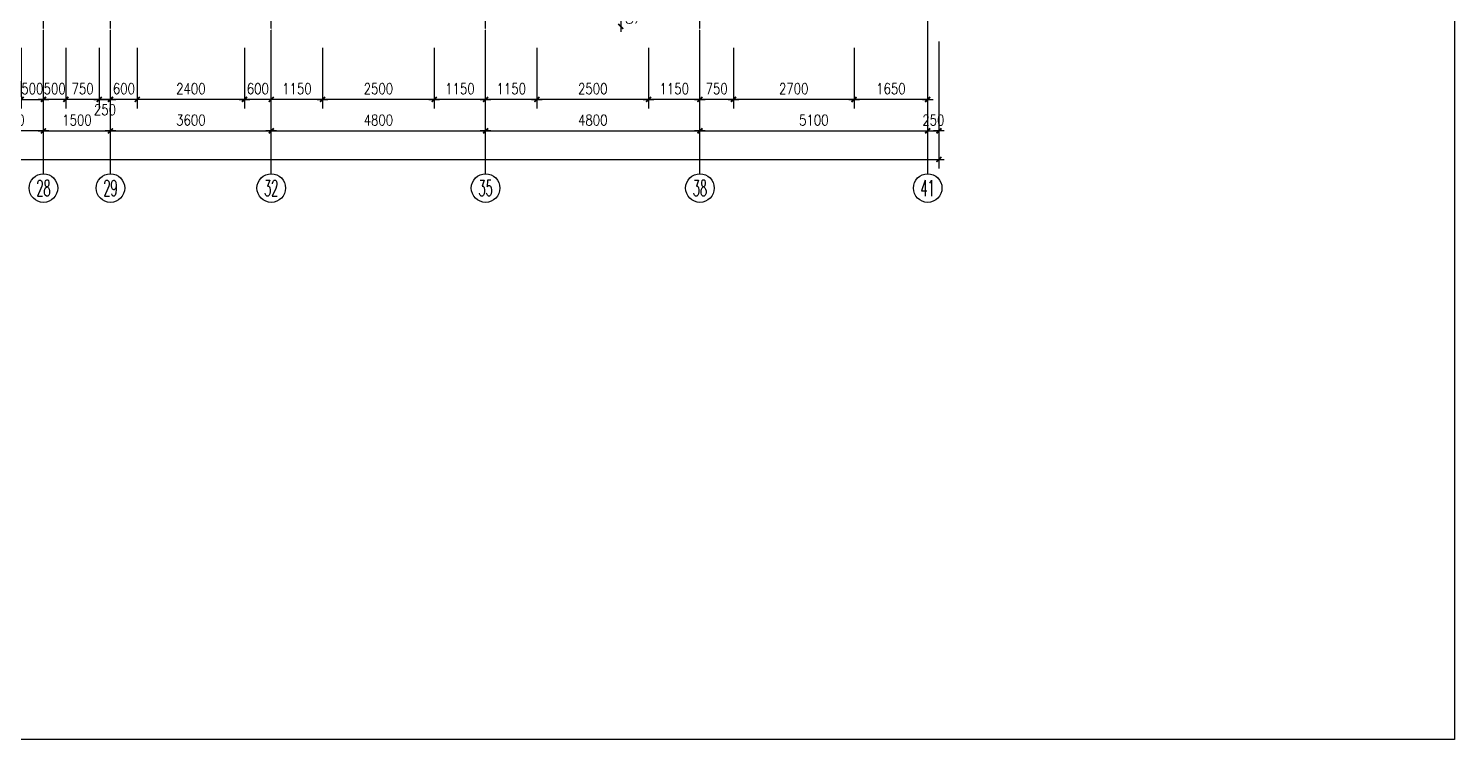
# Model space of a CAD drawing. Header units: millimetres. Extents: x -961 to 83139, y -328 to 41672.
# Drawn here: x 51208 to 83139, y -328 to 15583 of the extents above; entities that cross this region are included whole.
import ezdxf
from ezdxf.enums import TextEntityAlignment as Align

# ---------------------------------------------------------------- set-up
doc = ezdxf.new("R2010")
doc.units = ezdxf.units.MM
doc.linetypes.add('CONTINOUS', pattern=[0])
doc.linetypes.add('DOTE', pattern=[2.42, 2, -0.2, 0.02, -0.2])
for name, color, linetype in [('AXIS', 3, 'Continuous'), ('AXIS_TEXT', 7, 'Continuous'), ('DOTE', 1, 'DOTE'), ('PUB_DIM', 3, 'Continuous'), ('屋顶', 2, 'Continuous'), ('看线', 130, 'CONTINOUS')]:
    doc.layers.add(name, color=color, linetype=linetype)
doc.styles.add('COMPLEX', font='COMPLEX')
doc.styles.add('DIM_FONT', font='SIMPLEX.shx', dxfattribs={"width": 0.8})
doc.dimstyles.new('AXIS80', dxfattribs={"dimscale": 0.8, "dimtxt": 300, "dimasz": 1, "dimexe": 250, "dimexo": 300, "dimgap": 150, "dimtad": 1, "dimdec": 0, "dimzin": 0, "dimdsep": 46, "dimtxsty": 'DIM_FONT', "dimblk": '_DIMX', "dimcen": 0.09, "dimse1": 1, "dimse2": 1, "dimclrt": 7, "dimadec": 0, "dimazin": 0, "dimtfac": 1, "dimtdec": 0, "dimtix": 1, "dimtmove": 2, "dimatfit": 3, "dimldrblk": '_DIMX', "dimfxl": 1, "dimtolj": 1, "dimtzin": 0, "dimarcsym": 0})
doc.dimstyles.new('DIMA80', dxfattribs={"dimscale": 0.8, "dimtxt": 300, "dimasz": 1, "dimexe": 250, "dimexo": 300, "dimgap": 150, "dimtad": 1, "dimdec": 0, "dimzin": 0, "dimdsep": 46, "dimtxsty": 'DIM_FONT', "dimblk": '_DIMX', "dimcen": 0.09, "dimse1": 1, "dimclrt": 7, "dimadec": 0, "dimazin": 0, "dimtfac": 1, "dimtdec": 0, "dimtix": 1, "dimtmove": 2, "dimatfit": 3, "dimldrblk": '_DIMX', "dimfxl": 1, "dimtolj": 1, "dimtzin": 0, "dimarcsym": 0})
doc.dimstyles.new('DIMB80', dxfattribs={"dimscale": 0.8, "dimtxt": 300, "dimasz": 1, "dimexe": 250, "dimexo": 300, "dimgap": 150, "dimtad": 1, "dimdec": 0, "dimzin": 0, "dimdsep": 46, "dimtxsty": 'DIM_FONT', "dimblk": '_DIMX', "dimcen": 0.09, "dimse2": 1, "dimclrt": 7, "dimadec": 0, "dimazin": 0, "dimtfac": 1, "dimtdec": 0, "dimtix": 1, "dimtmove": 2, "dimatfit": 3, "dimldrblk": '_DIMX', "dimfxl": 1, "dimtolj": 1, "dimtzin": 0, "dimarcsym": 0})
doc.dimstyles.new('DIMN80', dxfattribs={"dimscale": 0.8, "dimtxt": 300, "dimasz": 1, "dimexe": 250, "dimexo": 300, "dimgap": 150, "dimtad": 1, "dimdec": 0, "dimzin": 0, "dimdsep": 46, "dimtxsty": 'DIM_FONT', "dimblk": '_DIMX', "dimcen": 0.09, "dimclrt": 7, "dimadec": 0, "dimazin": 0, "dimtfac": 1, "dimtdec": 0, "dimtix": 1, "dimtmove": 2, "dimatfit": 3, "dimldrblk": '_DIMX', "dimfxl": 1, "dimtolj": 1, "dimtzin": 0, "dimarcsym": 0})

# ---------------------------------------------------------------- blocks, each defined once
blk = doc.blocks.new('_DIMX')
blk.add_line((-150, 0), (150, 0))
at = {"const_width": 50}
blk.add_lwpolyline([(-70, -70), (70, 70)], dxfattribs=at)
blk = doc.blocks.new('*D452')
at = {"layer": 'AXIS', "color": 0, "lineweight": -2}
for p, q in [((8383, 15293), (8383, 12453)), ((71593, 15293), (71593, 12453)), ((8383, 12653), (71592, 12653))]:
    blk.add_line(p, q, dxfattribs=at)
at = {"layer": 'Defpoints', "color": 0}
for p in [(8383, 15533), (71593, 15533), (71593, 12653)]:
    blk.add_point(p, dxfattribs=at)
at = {"layer": 'AXIS', "color": 0, "lineweight": -2, "xscale": 0.8, "yscale": 0.8, "zscale": 0.8, "rotation": 180}
blk.add_blockref('_DIMX', (8383, 12653), dxfattribs=at)
at = {"layer": 'AXIS', "color": 0, "lineweight": -2, "xscale": 0.8, "yscale": 0.8, "zscale": 0.8}
blk.add_blockref('_DIMX', (71593, 12653), dxfattribs=at)
at = {"layer": 'AXIS', "color": 7, "insert": (39988, 12893), "char_height": 240, "attachment_point": 5, "style": 'DIM_FONT'}
blk.add_mtext('\\A1;63200', dxfattribs=at)
blk = doc.blocks.new('*D480')
at = {"layer": 'Defpoints', "color": 0}
for p in [(53643, 15395), (56043, 15395), (53643, 13997)]:
    blk.add_point(p, dxfattribs=at)
at = {"layer": 'PUB_DIM', "color": 0, "lineweight": -2}
for p, q in [((53643, 15155), (53643, 13797)), ((56043, 15155), (56043, 13797)), ((56042, 13997), (53643, 13997))]:
    blk.add_line(p, q, dxfattribs=at)
at = {"layer": 'PUB_DIM', "color": 0, "lineweight": -2, "xscale": 0.8, "yscale": 0.8, "zscale": 0.8, "rotation": 180}
blk.add_blockref('_DIMX', (53643, 13997), dxfattribs=at)
at = {"layer": 'PUB_DIM', "color": 0, "lineweight": -2, "xscale": 0.8, "yscale": 0.8, "zscale": 0.8}
blk.add_blockref('_DIMX', (56043, 13997), dxfattribs=at)
at = {"layer": 'PUB_DIM', "color": 7, "insert": (54843, 14237), "char_height": 240, "attachment_point": 5, "style": 'DIM_FONT'}
blk.add_mtext('\\A1;2400', dxfattribs=at)
blk = doc.blocks.new('*D481')
at = {"layer": 'AXIS', "color": 0, "lineweight": -2}
blk.add_line((53043, 13293), (56642, 13293), dxfattribs=at)
at = {"layer": 'Defpoints', "color": 0}
for p in [(53043, 15533), (56643, 15533), (56643, 13293)]:
    blk.add_point(p, dxfattribs=at)
at = {"layer": 'AXIS', "color": 0, "lineweight": -2, "xscale": 0.8, "yscale": 0.8, "zscale": 0.8, "rotation": 180}
blk.add_blockref('_DIMX', (53043, 13293), dxfattribs=at)
at = {"layer": 'AXIS', "color": 0, "lineweight": -2, "xscale": 0.8, "yscale": 0.8, "zscale": 0.8}
blk.add_blockref('_DIMX', (56643, 13293), dxfattribs=at)
at = {"layer": 'AXIS', "color": 7, "insert": (54843, 13533), "char_height": 240, "attachment_point": 5, "style": 'DIM_FONT'}
blk.add_mtext('\\A1;3600', dxfattribs=at)
blk = doc.blocks.new('*D500')
at = {"layer": 'Defpoints', "color": 0}
for p in [(51543, 15395), (52043, 15395), (51543, 13997)]:
    blk.add_point(p, dxfattribs=at)
at = {"layer": 'PUB_DIM', "color": 0, "lineweight": -2}
for p, q in [((52043, 15155), (52043, 13797)), ((51542, 13997), (51541, 13997)), ((52043, 13997), (51543, 13997)), ((52043, 13997), (52044, 13997))]:
    blk.add_line(p, q, dxfattribs=at)
at = {"layer": 'PUB_DIM', "color": 0, "lineweight": -2, "xscale": 0.8, "yscale": 0.8, "zscale": 0.8}
blk.add_blockref('_DIMX', (51543, 13997), dxfattribs=at)
at = {"layer": 'PUB_DIM', "color": 0, "lineweight": -2, "xscale": 0.8, "yscale": 0.8, "zscale": 0.8, "rotation": 180}
blk.add_blockref('_DIMX', (52043, 13997), dxfattribs=at)
at = {"layer": 'PUB_DIM', "color": 7, "insert": (51793, 14237), "char_height": 240, "attachment_point": 5, "style": 'DIM_FONT'}
blk.add_mtext('\\A1;500', dxfattribs=at)
blk = doc.blocks.new('*D501')
at = {"layer": 'Defpoints', "color": 0}
for p in [(52043, 15395), (52793, 15395), (52043, 13997)]:
    blk.add_point(p, dxfattribs=at)
at = {"layer": 'PUB_DIM', "color": 0, "lineweight": -2}
for p, q in [((52043, 15155), (52043, 13797)), ((52793, 15155), (52793, 13797)), ((52792, 13997), (52043, 13997))]:
    blk.add_line(p, q, dxfattribs=at)
at = {"layer": 'PUB_DIM', "color": 0, "lineweight": -2, "xscale": 0.8, "yscale": 0.8, "zscale": 0.8, "rotation": 180}
blk.add_blockref('_DIMX', (52043, 13997), dxfattribs=at)
at = {"layer": 'PUB_DIM', "color": 0, "lineweight": -2, "xscale": 0.8, "yscale": 0.8, "zscale": 0.8}
blk.add_blockref('_DIMX', (52793, 13997), dxfattribs=at)
at = {"layer": 'PUB_DIM', "color": 7, "insert": (52418, 14237), "char_height": 240, "attachment_point": 5, "style": 'DIM_FONT'}
blk.add_mtext('\\A1;750', dxfattribs=at)
blk = doc.blocks.new('*D502')
at = {"layer": 'Defpoints', "color": 0}
for p in [(51043, 15395), (51543, 15395), (51543, 13997)]:
    blk.add_point(p, dxfattribs=at)
at = {"layer": 'PUB_DIM', "color": 0, "lineweight": -2}
for p, q in [((51043, 15155), (51043, 13797)), ((51042, 13997), (51041, 13997)), ((51043, 13997), (51543, 13997)), ((51543, 13997), (51544, 13997))]:
    blk.add_line(p, q, dxfattribs=at)
at = {"layer": 'PUB_DIM', "color": 0, "lineweight": -2, "xscale": 0.8, "yscale": 0.8, "zscale": 0.8}
blk.add_blockref('_DIMX', (51043, 13997), dxfattribs=at)
at = {"layer": 'PUB_DIM', "color": 0, "lineweight": -2, "xscale": 0.8, "yscale": 0.8, "zscale": 0.8, "rotation": 180}
blk.add_blockref('_DIMX', (51543, 13997), dxfattribs=at)
at = {"layer": 'PUB_DIM', "color": 7, "insert": (51293, 14237), "char_height": 240, "attachment_point": 5, "style": 'DIM_FONT'}
blk.add_mtext('\\A1;500', dxfattribs=at)
blk = doc.blocks.new('*D504')
at = {"layer": 'Defpoints', "color": 0}
for p in [(53043, 15395), (53643, 15395), (53043, 13997)]:
    blk.add_point(p, dxfattribs=at)
at = {"layer": 'PUB_DIM', "color": 0, "lineweight": -2}
for p, q in [((53643, 15155), (53643, 13797)), ((53042, 13997), (53041, 13997)), ((53643, 13997), (53043, 13997)), ((53643, 13997), (53644, 13997))]:
    blk.add_line(p, q, dxfattribs=at)
at = {"layer": 'PUB_DIM', "color": 0, "lineweight": -2, "xscale": 0.8, "yscale": 0.8, "zscale": 0.8}
blk.add_blockref('_DIMX', (53043, 13997), dxfattribs=at)
at = {"layer": 'PUB_DIM', "color": 0, "lineweight": -2, "xscale": 0.8, "yscale": 0.8, "zscale": 0.8, "rotation": 180}
blk.add_blockref('_DIMX', (53643, 13997), dxfattribs=at)
at = {"layer": 'PUB_DIM', "color": 7, "insert": (53343, 14237), "char_height": 240, "attachment_point": 5, "style": 'DIM_FONT'}
blk.add_mtext('\\A1;600', dxfattribs=at)
blk = doc.blocks.new('*D505')
at = {"layer": 'Defpoints', "color": 0}
for p in [(52793, 15395), (53043, 15395), (52793, 13997)]:
    blk.add_point(p, dxfattribs=at)
at = {"layer": 'PUB_DIM', "color": 0, "lineweight": -2}
for p, q in [((52793, 15155), (52793, 13797)), ((53042, 13997), (52793, 13997))]:
    blk.add_line(p, q, dxfattribs=at)
at = {"layer": 'PUB_DIM', "color": 0, "lineweight": -2, "xscale": 0.8, "yscale": 0.8, "zscale": 0.8, "rotation": 180}
blk.add_blockref('_DIMX', (52793, 13997), dxfattribs=at)
at = {"layer": 'PUB_DIM', "color": 0, "lineweight": -2, "xscale": 0.8, "yscale": 0.8, "zscale": 0.8}
blk.add_blockref('_DIMX', (53043, 13997), dxfattribs=at)
at = {"layer": 'PUB_DIM', "color": 7, "insert": (52918, 13766), "char_height": 240, "attachment_point": 5, "style": 'DIM_FONT'}
blk.add_mtext('\\A1;250', dxfattribs=at)
blk = doc.blocks.new('*D506')
at = {"layer": 'AXIS', "color": 0, "lineweight": -2}
blk.add_line((51543, 13293), (53042, 13293), dxfattribs=at)
at = {"layer": 'Defpoints', "color": 0}
for p in [(51543, 15533), (53043, 15533), (53043, 13293)]:
    blk.add_point(p, dxfattribs=at)
at = {"layer": 'AXIS', "color": 0, "lineweight": -2, "xscale": 0.8, "yscale": 0.8, "zscale": 0.8, "rotation": 180}
blk.add_blockref('_DIMX', (51543, 13293), dxfattribs=at)
at = {"layer": 'AXIS', "color": 0, "lineweight": -2, "xscale": 0.8, "yscale": 0.8, "zscale": 0.8}
blk.add_blockref('_DIMX', (53043, 13293), dxfattribs=at)
at = {"layer": 'AXIS', "color": 7, "insert": (52293, 13533), "char_height": 240, "attachment_point": 5, "style": 'DIM_FONT'}
blk.add_mtext('\\A1;1500', dxfattribs=at)
blk = doc.blocks.new('*D508')
at = {"layer": 'AXIS', "color": 0, "lineweight": -2}
blk.add_line((51542, 13293), (50043, 13293), dxfattribs=at)
at = {"layer": 'Defpoints', "color": 0}
for p in [(50043, 15533), (51543, 15533), (50043, 13293)]:
    blk.add_point(p, dxfattribs=at)
at = {"layer": 'AXIS', "color": 0, "lineweight": -2, "xscale": 0.8, "yscale": 0.8, "zscale": 0.8, "rotation": 180}
blk.add_blockref('_DIMX', (50043, 13293), dxfattribs=at)
at = {"layer": 'AXIS', "color": 0, "lineweight": -2, "xscale": 0.8, "yscale": 0.8, "zscale": 0.8}
blk.add_blockref('_DIMX', (51543, 13293), dxfattribs=at)
at = {"layer": 'AXIS', "color": 7, "insert": (50793, 13533), "char_height": 240, "attachment_point": 5, "style": 'DIM_FONT'}
blk.add_mtext('\\A1;1500', dxfattribs=at)
blk = doc.blocks.new('_AXISO')
blk.add_circle((0, 0), 0.5)
at = {"layer": 'AXIS_TEXT', "style": 'COMPLEX', "width": 1.041667}
blk.add_attdef('A', text='', height=0.56, dxfattribs=at).set_placement((-0.25, -0.28), (0.25, -0.28), align=Align.FIT)
blk = doc.blocks.new('*D509')
at = {"layer": 'AXIS', "color": 0, "lineweight": -2}
blk.add_line((66243, 13293), (71342, 13293), dxfattribs=at)
at = {"layer": 'Defpoints', "color": 0}
for p in [(66243, 15533), (71343, 15533), (71343, 13293)]:
    blk.add_point(p, dxfattribs=at)
at = {"layer": 'AXIS', "color": 0, "lineweight": -2, "xscale": 0.8, "yscale": 0.8, "zscale": 0.8, "rotation": 180}
blk.add_blockref('_DIMX', (66243, 13293), dxfattribs=at)
at = {"layer": 'AXIS', "color": 0, "lineweight": -2, "xscale": 0.8, "yscale": 0.8, "zscale": 0.8}
blk.add_blockref('_DIMX', (71343, 13293), dxfattribs=at)
at = {"layer": 'AXIS', "color": 7, "insert": (68793, 13533), "char_height": 240, "attachment_point": 5, "style": 'DIM_FONT'}
blk.add_mtext('\\A1;5100', dxfattribs=at)
blk = doc.blocks.new('*D510')
at = {"layer": 'Defpoints', "color": 0}
for p in [(66993, 15395), (69693, 15395), (66993, 13997)]:
    blk.add_point(p, dxfattribs=at)
at = {"layer": 'PUB_DIM', "color": 0, "lineweight": -2}
for p, q in [((66993, 15155), (66993, 13797)), ((69693, 15155), (69693, 13797)), ((69692, 13997), (66993, 13997))]:
    blk.add_line(p, q, dxfattribs=at)
at = {"layer": 'PUB_DIM', "color": 0, "lineweight": -2, "xscale": 0.8, "yscale": 0.8, "zscale": 0.8, "rotation": 180}
blk.add_blockref('_DIMX', (66993, 13997), dxfattribs=at)
at = {"layer": 'PUB_DIM', "color": 0, "lineweight": -2, "xscale": 0.8, "yscale": 0.8, "zscale": 0.8}
blk.add_blockref('_DIMX', (69693, 13997), dxfattribs=at)
at = {"layer": 'PUB_DIM', "color": 7, "insert": (68343, 14237), "char_height": 240, "attachment_point": 5, "style": 'DIM_FONT'}
blk.add_mtext('\\A1;2700', dxfattribs=at)
blk = doc.blocks.new('*D511')
at = {"layer": 'AXIS', "color": 0, "lineweight": -2}
blk.add_line((56643, 13293), (61442, 13293), dxfattribs=at)
at = {"layer": 'Defpoints', "color": 0}
for p in [(56643, 15533), (61443, 15533), (61443, 13293)]:
    blk.add_point(p, dxfattribs=at)
at = {"layer": 'AXIS', "color": 0, "lineweight": -2, "xscale": 0.8, "yscale": 0.8, "zscale": 0.8, "rotation": 180}
blk.add_blockref('_DIMX', (56643, 13293), dxfattribs=at)
at = {"layer": 'AXIS', "color": 0, "lineweight": -2, "xscale": 0.8, "yscale": 0.8, "zscale": 0.8}
blk.add_blockref('_DIMX', (61443, 13293), dxfattribs=at)
at = {"layer": 'AXIS', "color": 7, "insert": (59043, 13533), "char_height": 240, "attachment_point": 5, "style": 'DIM_FONT'}
blk.add_mtext('\\A1;4800', dxfattribs=at)
blk = doc.blocks.new('*D512')
at = {"layer": 'Defpoints', "color": 0}
for p in [(60293, 15395), (61443, 15395), (60293, 13997)]:
    blk.add_point(p, dxfattribs=at)
at = {"layer": 'PUB_DIM', "color": 0, "lineweight": -2}
for p, q in [((60293, 15155), (60293, 13797)), ((61442, 13997), (60293, 13997))]:
    blk.add_line(p, q, dxfattribs=at)
at = {"layer": 'PUB_DIM', "color": 0, "lineweight": -2, "xscale": 0.8, "yscale": 0.8, "zscale": 0.8, "rotation": 180}
blk.add_blockref('_DIMX', (60293, 13997), dxfattribs=at)
at = {"layer": 'PUB_DIM', "color": 0, "lineweight": -2, "xscale": 0.8, "yscale": 0.8, "zscale": 0.8}
blk.add_blockref('_DIMX', (61443, 13997), dxfattribs=at)
at = {"layer": 'PUB_DIM', "color": 7, "insert": (60868, 14237), "char_height": 240, "attachment_point": 5, "style": 'DIM_FONT'}
blk.add_mtext('\\A1;1150', dxfattribs=at)
blk = doc.blocks.new('*D513')
at = {"layer": 'Defpoints', "color": 0}
for p in [(61443, 15395), (62593, 15395), (61443, 13997)]:
    blk.add_point(p, dxfattribs=at)
at = {"layer": 'PUB_DIM', "color": 0, "lineweight": -2}
for p, q in [((62593, 15155), (62593, 13797)), ((62592, 13997), (61443, 13997))]:
    blk.add_line(p, q, dxfattribs=at)
at = {"layer": 'PUB_DIM', "color": 0, "lineweight": -2, "xscale": 0.8, "yscale": 0.8, "zscale": 0.8, "rotation": 180}
blk.add_blockref('_DIMX', (61443, 13997), dxfattribs=at)
at = {"layer": 'PUB_DIM', "color": 0, "lineweight": -2, "xscale": 0.8, "yscale": 0.8, "zscale": 0.8}
blk.add_blockref('_DIMX', (62593, 13997), dxfattribs=at)
at = {"layer": 'PUB_DIM', "color": 7, "insert": (62018, 14237), "char_height": 240, "attachment_point": 5, "style": 'DIM_FONT'}
blk.add_mtext('\\A1;1150', dxfattribs=at)
blk = doc.blocks.new('*D514')
at = {"layer": 'AXIS', "color": 0, "lineweight": -2}
blk.add_line((61443, 13293), (66242, 13293), dxfattribs=at)
at = {"layer": 'Defpoints', "color": 0}
for p in [(61443, 15533), (66243, 15533), (66243, 13293)]:
    blk.add_point(p, dxfattribs=at)
at = {"layer": 'AXIS', "color": 0, "lineweight": -2, "xscale": 0.8, "yscale": 0.8, "zscale": 0.8, "rotation": 180}
blk.add_blockref('_DIMX', (61443, 13293), dxfattribs=at)
at = {"layer": 'AXIS', "color": 0, "lineweight": -2, "xscale": 0.8, "yscale": 0.8, "zscale": 0.8}
blk.add_blockref('_DIMX', (66243, 13293), dxfattribs=at)
at = {"layer": 'AXIS', "color": 7, "insert": (63843, 13533), "char_height": 240, "attachment_point": 5, "style": 'DIM_FONT'}
blk.add_mtext('\\A1;4800', dxfattribs=at)
blk = doc.blocks.new('*D515')
at = {"layer": 'Defpoints', "color": 0}
for p in [(57793, 15395), (60293, 15395), (57793, 13997)]:
    blk.add_point(p, dxfattribs=at)
at = {"layer": 'PUB_DIM', "color": 0, "lineweight": -2}
for p, q in [((57793, 15155), (57793, 13797)), ((60293, 15155), (60293, 13797)), ((60292, 13997), (57793, 13997))]:
    blk.add_line(p, q, dxfattribs=at)
at = {"layer": 'PUB_DIM', "color": 0, "lineweight": -2, "xscale": 0.8, "yscale": 0.8, "zscale": 0.8, "rotation": 180}
blk.add_blockref('_DIMX', (57793, 13997), dxfattribs=at)
at = {"layer": 'PUB_DIM', "color": 0, "lineweight": -2, "xscale": 0.8, "yscale": 0.8, "zscale": 0.8}
blk.add_blockref('_DIMX', (60293, 13997), dxfattribs=at)
at = {"layer": 'PUB_DIM', "color": 7, "insert": (59043, 14237), "char_height": 240, "attachment_point": 5, "style": 'DIM_FONT'}
blk.add_mtext('\\A1;2500', dxfattribs=at)
blk = doc.blocks.new('*D516')
at = {"layer": 'Defpoints', "color": 0}
for p in [(56043, 15395), (56643, 15395), (56043, 13997)]:
    blk.add_point(p, dxfattribs=at)
at = {"layer": 'PUB_DIM', "color": 0, "lineweight": -2}
for p, q in [((56043, 15155), (56043, 13797)), ((56042, 13997), (56041, 13997)), ((56643, 13997), (56043, 13997)), ((56643, 13997), (56644, 13997))]:
    blk.add_line(p, q, dxfattribs=at)
at = {"layer": 'PUB_DIM', "color": 0, "lineweight": -2, "xscale": 0.8, "yscale": 0.8, "zscale": 0.8}
blk.add_blockref('_DIMX', (56043, 13997), dxfattribs=at)
at = {"layer": 'PUB_DIM', "color": 0, "lineweight": -2, "xscale": 0.8, "yscale": 0.8, "zscale": 0.8, "rotation": 180}
blk.add_blockref('_DIMX', (56643, 13997), dxfattribs=at)
at = {"layer": 'PUB_DIM', "color": 7, "insert": (56343, 14237), "char_height": 240, "attachment_point": 5, "style": 'DIM_FONT'}
blk.add_mtext('\\A1;600', dxfattribs=at)
blk = doc.blocks.new('*D517')
at = {"layer": 'Defpoints', "color": 0}
for p in [(56643, 15395), (57793, 15395), (56643, 13997)]:
    blk.add_point(p, dxfattribs=at)
at = {"layer": 'PUB_DIM', "color": 0, "lineweight": -2}
for p, q in [((57793, 15155), (57793, 13797)), ((57792, 13997), (56643, 13997))]:
    blk.add_line(p, q, dxfattribs=at)
at = {"layer": 'PUB_DIM', "color": 0, "lineweight": -2, "xscale": 0.8, "yscale": 0.8, "zscale": 0.8, "rotation": 180}
blk.add_blockref('_DIMX', (56643, 13997), dxfattribs=at)
at = {"layer": 'PUB_DIM', "color": 0, "lineweight": -2, "xscale": 0.8, "yscale": 0.8, "zscale": 0.8}
blk.add_blockref('_DIMX', (57793, 13997), dxfattribs=at)
at = {"layer": 'PUB_DIM', "color": 7, "insert": (57218, 14237), "char_height": 240, "attachment_point": 5, "style": 'DIM_FONT'}
blk.add_mtext('\\A1;1150', dxfattribs=at)
blk = doc.blocks.new('*D518')
at = {"layer": 'Defpoints', "color": 0}
for p in [(66243, 15395), (66993, 15395), (66243, 13997)]:
    blk.add_point(p, dxfattribs=at)
at = {"layer": 'PUB_DIM', "color": 0, "lineweight": -2}
for p, q in [((66993, 15155), (66993, 13797)), ((66992, 13997), (66243, 13997))]:
    blk.add_line(p, q, dxfattribs=at)
at = {"layer": 'PUB_DIM', "color": 0, "lineweight": -2, "xscale": 0.8, "yscale": 0.8, "zscale": 0.8, "rotation": 180}
blk.add_blockref('_DIMX', (66243, 13997), dxfattribs=at)
at = {"layer": 'PUB_DIM', "color": 0, "lineweight": -2, "xscale": 0.8, "yscale": 0.8, "zscale": 0.8}
blk.add_blockref('_DIMX', (66993, 13997), dxfattribs=at)
at = {"layer": 'PUB_DIM', "color": 7, "insert": (66618, 14237), "char_height": 240, "attachment_point": 5, "style": 'DIM_FONT'}
blk.add_mtext('\\A1;750', dxfattribs=at)
blk = doc.blocks.new('*D519')
at = {"layer": 'Defpoints', "color": 0}
for p in [(62593, 15395), (65093, 15395), (62593, 13997)]:
    blk.add_point(p, dxfattribs=at)
at = {"layer": 'PUB_DIM', "color": 0, "lineweight": -2}
for p, q in [((62593, 15155), (62593, 13797)), ((65093, 15155), (65093, 13797)), ((65092, 13997), (62593, 13997))]:
    blk.add_line(p, q, dxfattribs=at)
at = {"layer": 'PUB_DIM', "color": 0, "lineweight": -2, "xscale": 0.8, "yscale": 0.8, "zscale": 0.8, "rotation": 180}
blk.add_blockref('_DIMX', (62593, 13997), dxfattribs=at)
at = {"layer": 'PUB_DIM', "color": 0, "lineweight": -2, "xscale": 0.8, "yscale": 0.8, "zscale": 0.8}
blk.add_blockref('_DIMX', (65093, 13997), dxfattribs=at)
at = {"layer": 'PUB_DIM', "color": 7, "insert": (63843, 14237), "char_height": 240, "attachment_point": 5, "style": 'DIM_FONT'}
blk.add_mtext('\\A1;2500', dxfattribs=at)
blk = doc.blocks.new('*D520')
at = {"layer": 'Defpoints', "color": 0}
for p in [(65093, 15395), (66243, 15395), (65093, 13997)]:
    blk.add_point(p, dxfattribs=at)
at = {"layer": 'PUB_DIM', "color": 0, "lineweight": -2}
for p, q in [((65093, 15155), (65093, 13797)), ((66242, 13997), (65093, 13997))]:
    blk.add_line(p, q, dxfattribs=at)
at = {"layer": 'PUB_DIM', "color": 0, "lineweight": -2, "xscale": 0.8, "yscale": 0.8, "zscale": 0.8, "rotation": 180}
blk.add_blockref('_DIMX', (65093, 13997), dxfattribs=at)
at = {"layer": 'PUB_DIM', "color": 0, "lineweight": -2, "xscale": 0.8, "yscale": 0.8, "zscale": 0.8}
blk.add_blockref('_DIMX', (66243, 13997), dxfattribs=at)
at = {"layer": 'PUB_DIM', "color": 7, "insert": (65668, 14237), "char_height": 240, "attachment_point": 5, "style": 'DIM_FONT'}
blk.add_mtext('\\A1;1150', dxfattribs=at)
blk = doc.blocks.new('*D523')
at = {"layer": 'Defpoints', "color": 0}
for p in [(69693, 15395), (71343, 15395), (69693, 13997)]:
    blk.add_point(p, dxfattribs=at)
at = {"layer": 'PUB_DIM', "color": 0, "lineweight": -2}
for p, q in [((69693, 15155), (69693, 13797)), ((71342, 13997), (69693, 13997))]:
    blk.add_line(p, q, dxfattribs=at)
at = {"layer": 'PUB_DIM', "color": 0, "lineweight": -2, "xscale": 0.8, "yscale": 0.8, "zscale": 0.8, "rotation": 180}
blk.add_blockref('_DIMX', (69693, 13997), dxfattribs=at)
at = {"layer": 'PUB_DIM', "color": 0, "lineweight": -2, "xscale": 0.8, "yscale": 0.8, "zscale": 0.8}
blk.add_blockref('_DIMX', (71343, 13997), dxfattribs=at)
at = {"layer": 'PUB_DIM', "color": 7, "insert": (70518, 14237), "char_height": 240, "attachment_point": 5, "style": 'DIM_FONT'}
blk.add_mtext('\\A1;1650', dxfattribs=at)
blk = doc.blocks.new('*D524')
at = {"layer": 'AXIS', "color": 0, "lineweight": -2}
for p, q in [((71593, 15293), (71593, 13093)), ((71342, 13293), (71341, 13293)), ((71343, 13293), (71593, 13293)), ((71593, 13293), (71594, 13293))]:
    blk.add_line(p, q, dxfattribs=at)
at = {"layer": 'Defpoints', "color": 0}
for p in [(71343, 15533), (71593, 15533), (71593, 13293)]:
    blk.add_point(p, dxfattribs=at)
at = {"layer": 'AXIS', "color": 0, "lineweight": -2, "xscale": 0.8, "yscale": 0.8, "zscale": 0.8}
blk.add_blockref('_DIMX', (71343, 13293), dxfattribs=at)
at = {"layer": 'AXIS', "color": 0, "lineweight": -2, "xscale": 0.8, "yscale": 0.8, "zscale": 0.8, "rotation": 180}
blk.add_blockref('_DIMX', (71593, 13293), dxfattribs=at)
at = {"layer": 'AXIS', "color": 7, "insert": (71468, 13533), "char_height": 240, "attachment_point": 5, "style": 'DIM_FONT'}
blk.add_mtext('\\A1;250', dxfattribs=at)
blk = doc.blocks.new('*D708')
at = {"layer": 'Defpoints', "color": 0}
for p in [(63858, 16533), (63858, 15633), (64468, 15633)]:
    blk.add_point(p, dxfattribs=at)
at = {"layer": 'PUB_DIM', "color": 0, "lineweight": -2}
for p, q in [((64098, 16533), (64668, 16533)), ((64468, 16532), (64468, 15634))]:
    blk.add_line(p, q, dxfattribs=at)
at = {"layer": 'PUB_DIM', "color": 0, "lineweight": -2, "xscale": 0.8, "yscale": 0.8, "zscale": 0.8}
for p, rotation in [((64468, 16533), 90), ((64468, 15633), 270)]:
    blk.add_blockref('_DIMX', p, dxfattribs=dict(at, rotation=rotation))
at = {"layer": 'PUB_DIM', "color": 7, "insert": (64708, 15919), "char_height": 240, "attachment_point": 5, "rotation": 90, "style": 'DIM_FONT'}
blk.add_mtext('\\A1;900', dxfattribs=at)

msp = doc.modelspace()

# ---------------------------------------------------------------- linework, layer by layer
at = {"layer": 'AXIS'}
for p, q in [((51542.7, 12333.2), (51542.7, 15533.2)), ((51542.7, 12333.2), (51542.7, 15533.2)), ((53042.7, 12333.2), (53042.7, 15533.2)), ((56642.7, 12333.2), (56642.7, 15533.2)), ((61442.7, 12333.2), (61442.7, 15533.2)), ((66242.7, 12333.2), (66242.7, 15533.2)), ((71342.7, 12333.2), (71342.7, 15533.2))]:
    msp.add_line(p, q, dxfattribs=at)
at = {"layer": 'DOTE'}
for p, q in [((51542.7, 15533.2), (51542.7, 32751.7)), ((51542.7, 15533.2), (51542.7, 32751.7)), ((71342.7, 15533.2), (71342.7, 32751.7)), ((61442.7, 15533.2), (61442.7, 23981.7)), ((56642.7, 15533.2), (56642.7, 23915.1)), ((66242.7, 15533.2), (66242.7, 23915.1)), ((53042.7, 15533.2), (53042.7, 22162.1))]:
    msp.add_line(p, q, dxfattribs=at)
at = {"layer": '屋顶'}
msp.add_line((71342.7, 14866.6), (71342.7, 19641.8), dxfattribs=at)
at = {"layer": '看线'}
msp.add_lwpolyline([(-961.5, 41672.3), (83138.5, 41672.3), (83138.5, -327.7), (-961.5, -327.7)], close=True, dxfattribs=at)

# ---------------------------------------------------------------- block references
at = {"layer": 'AXIS'}
ref = msp.add_blockref('_AXISO', (51542.7, 12013.2), dxfattribs=dict(at, xscale=640, yscale=640, zscale=640))
ref.add_attrib('A', '28', dxfattribs={"layer": 'AXIS_TEXT', "height": 358.4, "style": 'COMPLEX', "width": 0.551471}).set_placement((51382.7, 11834), (51702.7, 11834), align=Align.FIT)
at = {"layer": 'AXIS', "xscale": 640, "yscale": 640, "zscale": 640}
msp.add_blockref('_AXISO', (51542.7, 12013.2), dxfattribs=at)
at = {"layer": 'AXIS'}
ref = msp.add_blockref('_AXISO', (53042.7, 12013.2), dxfattribs=dict(at, xscale=640, yscale=640, zscale=640))
ref.add_attrib('A', '29', dxfattribs={"layer": 'AXIS_TEXT', "height": 358.4, "style": 'COMPLEX', "width": 0.551471}).set_placement((52882.7, 11834), (53202.7, 11834), align=Align.FIT)
ref = msp.add_blockref('_AXISO', (56642.7, 12013.2), dxfattribs=dict(at, xscale=640, yscale=640, zscale=640))
ref.add_attrib('A', '32', dxfattribs={"layer": 'AXIS_TEXT', "height": 358.4, "style": 'COMPLEX', "width": 0.568182}).set_placement((56482.7, 11834), (56802.7, 11834), align=Align.FIT)
ref = msp.add_blockref('_AXISO', (61442.7, 12013.2), dxfattribs=dict(at, xscale=640, yscale=640, zscale=640))
ref.add_attrib('A', '35', dxfattribs={"layer": 'AXIS_TEXT', "height": 358.4, "style": 'COMPLEX', "width": 0.568182}).set_placement((61282.7, 11834), (61602.7, 11834), align=Align.FIT)
ref = msp.add_blockref('_AXISO', (66242.7, 12013.2), dxfattribs=dict(at, xscale=640, yscale=640, zscale=640))
ref.add_attrib('A', '38', dxfattribs={"layer": 'AXIS_TEXT', "height": 358.4, "style": 'COMPLEX', "width": 0.568182}).set_placement((66082.7, 11834), (66402.7, 11834), align=Align.FIT)
ref = msp.add_blockref('_AXISO', (71342.7, 12013.2), dxfattribs=dict(at, xscale=640, yscale=640, zscale=640))
ref.add_attrib('A', '41', dxfattribs={"layer": 'AXIS_TEXT', "height": 358.4, "style": 'COMPLEX', "width": 0.625}).set_placement((71182.7, 11834), (71502.7, 11834), align=Align.FIT)

# ---------------------------------------------------------------- dimensions: what is measured, and where the dimension line sits
dim = msp.add_aligned_dim(p1=(8382.7, 15533.2), p2=(71592.6, 15533.2), distance=-2880, text='63200', dimstyle='DIMN80', dxfattribs=at)
dim.commit()
dim.dimension.update_dxf_attribs({"geometry": '*D452', "text_midpoint": (39987.6, 12893.2)})
for p2, distance, picture, middle in [((50042.6, 15533.2), 2240, '*D508', (50792.6, 13533.2)), ((53042.6, 15533.2), -2240, '*D506', (52292.6, 13533.2))]:
    dim = msp.add_aligned_dim(p1=(51542.6, 15533.2), p2=p2, distance=distance, dimstyle='AXIS80', dxfattribs=at)
    dim.commit()
    dim.dimension.update_dxf_attribs({"geometry": picture, "text_midpoint": middle})
for base, p1, p2, dimstyle, picture, middle in [((56642.6, 13293.2), (53042.6, 15533.2), (56642.6, 15533.2), 'AXIS80', '*D481', (54842.6, 13533.2)), ((61442.6, 13293.2), (56642.6, 15533.2), (61442.6, 15533.2), 'AXIS80', '*D511', (59042.6, 13533.2)), ((66242.6, 13293.2), (61442.6, 15533.2), (66242.6, 15533.2), 'AXIS80', '*D514', (63842.6, 13533.2)), ((71342.6, 13293.2), (66242.6, 15533.2), (71342.6, 15533.2), 'AXIS80', '*D509', (68792.6, 13533.2)), ((71592.6, 13293.2), (71342.6, 15533.2), (71592.6, 15533.2), 'DIMA80', '*D524', (71467.6, 13533.2))]:
    dim = msp.add_linear_dim(base=base, p1=p1, p2=p2, dimstyle=dimstyle, dxfattribs=at)
    dim.commit()
    dim.dimension.update_dxf_attribs({"geometry": picture, "text_midpoint": middle})
at = {"layer": 'PUB_DIM'}
for base, p1, p2, angle, dimstyle, picture, middle in [((64467.9, 15633.2), (63858.3, 16533.2), (63858.3, 15633.2), 270, 'DIMB80', '*D708', (64707.9, 15919)), ((52792.6, 13996.5), (53042.6, 15394.6), (52792.6, 15394.6), 180, 'DIMA80', '*D505', (52917.6, 13766.1))]:
    dim = msp.add_linear_dim(base=base, p1=p1, p2=p2, angle=angle, dimstyle=dimstyle, dxfattribs=at)
    dim.commit()
    dim.dimension.update_dxf_attribs({"geometry": picture, "text_midpoint": middle, "dimtype": 161})
for p1, p2, distance, dimstyle, picture, middle in [((51042.6, 15394.6), (51542.6, 15394.6), -1398.1, 'DIMB80', '*D502', (51292.6, 14236.5)), ((52042.6, 15394.6), (51542.6, 15394.6), 1398.1, 'DIMB80', '*D500', (51792.6, 14236.5)), ((52792.6, 15394.6), (52042.6, 15394.6), 1398.1, 'DIMN80', '*D501', (52417.6, 14236.5)), ((53642.6, 15394.6), (53042.6, 15394.6), 1398.1, 'DIMB80', '*D504', (53342.6, 14236.5)), ((56042.6, 15394.6), (53642.6, 15394.6), 1398.1, 'DIMN80', '*D480', (54842.6, 14236.5)), ((56642.6, 15394.6), (56042.6, 15394.6), 1398.1, 'DIMA80', '*D516', (56342.6, 14236.5)), ((57792.6, 15394.6), (56642.6, 15394.6), 1398.1, 'DIMB80', '*D517', (57217.6, 14236.5)), ((60292.6, 15394.6), (57792.6, 15394.6), 1398.1, 'DIMN80', '*D515', (59042.6, 14236.5)), ((61442.6, 15394.6), (60292.6, 15394.6), 1398.1, 'DIMA80', '*D512', (60867.6, 14236.5)), ((62592.6, 15394.6), (61442.6, 15394.6), 1398.1, 'DIMB80', '*D513', (62017.6, 14236.5)), ((65092.6, 15394.6), (62592.6, 15394.6), 1398.1, 'DIMN80', '*D519', (63842.6, 14236.5)), ((66242.6, 15394.6), (65092.6, 15394.6), 1398.1, 'DIMA80', '*D520', (65667.6, 14236.5)), ((66992.6, 15394.6), (66242.6, 15394.6), 1398.1, 'DIMB80', '*D518', (66617.6, 14236.5)), ((69692.6, 15394.6), (66992.6, 15394.6), 1398.1, 'DIMN80', '*D510', (68342.6, 14236.5)), ((71342.6, 15394.6), (69692.6, 15394.6), 1398.1, 'DIMA80', '*D523', (70517.6, 14236.5))]:
    dim = msp.add_aligned_dim(p1=p1, p2=p2, distance=distance, dimstyle=dimstyle, dxfattribs=at)
    dim.commit()
    dim.dimension.update_dxf_attribs({"geometry": picture, "text_midpoint": middle})

doc.saveas('drawing.dxf')
